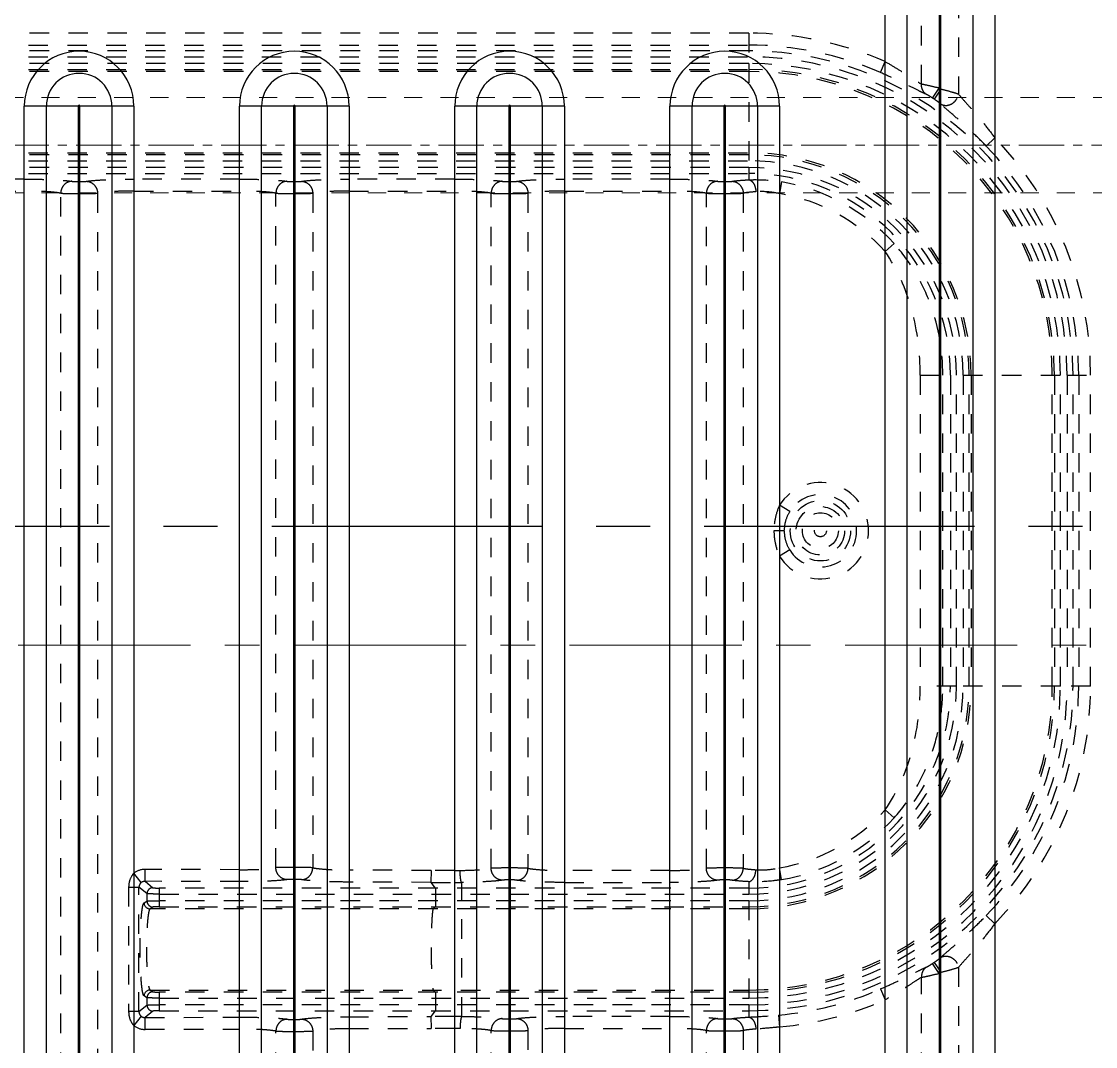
# Model space of a CAD drawing. Header units: millimetres. Extents: x -941 to 1421, y -11614 to -3210.
# Drawn here: x 22.1 to 112.4, y -3752.3 to -3666.2 of the extents above; entities that cross this region are included whole.
import ezdxf

# ---------------------------------------------------------------- set-up
doc = ezdxf.new("R2010")
doc.units = ezdxf.units.MM
doc.header["$LTSCALE"] = 16.335
doc.linetypes.add('CENTER', pattern=[0.6, 0.375, -0.075, 0.075, -0.075])
doc.linetypes.add('HIDDEN', pattern=[0.2, 0.1, -0.1])
doc.layers.get('0').update_dxf_attribs({"linetype": 'CONTINUOUS'})
doc.layers.add('center', color=1, linetype='CENTER', lineweight=9)
doc.layers.add('cool', color=153, linetype='HIDDEN', lineweight=9)
doc.layers.add('DEFAULT_2', color=8, linetype='HIDDEN')

# ---------------------------------------------------------------- blocks, each defined once
blk = doc.blocks.new('12')
at = {"color": 7, "linetype": 'Continuous'}
for p, q in [((707.641, -3118.412), (707.641, -2972.687)), ((709.493, -3118.412), (709.493, -2972.687)), ((712.18, -2972.687), (712.18, -3118.412)), ((712.314, -3118.412), (712.314, -2972.687)), ((715, -2972.687), (715, -3118.412)), ((716.853, -2972.687), (716.853, -3118.412)), ((635.281, -3118.412), (635.281, -3020.927)), ((639.82, -3020.927), (635.281, -3020.927)), ((637.133, -3118.412), (637.133, -3020.927)), ((639.82, -3020.927), (639.82, -3118.412)), ((639.954, -3118.412), (639.954, -3020.927)), ((644.493, -3020.927), (639.954, -3020.927)), ((642.64, -3020.927), (642.64, -3118.412)), ((644.493, -3020.927), (644.493, -3118.412)), ((653.371, -3118.412), (653.371, -3020.927)), ((657.91, -3020.927), (653.371, -3020.927)), ((655.223, -3118.412), (655.223, -3020.927)), ((657.91, -3020.927), (657.91, -3118.412)), ((658.044, -3118.412), (658.044, -3020.927)), ((662.583, -3020.927), (658.044, -3020.927)), ((660.73, -3020.927), (660.73, -3118.412)), ((662.583, -3020.927), (662.583, -3118.412)), ((676, -3020.927), (671.461, -3020.927)), ((671.461, -3118.412), (671.461, -3020.927)), ((673.313, -3118.412), (673.313, -3020.927)), ((676, -3020.927), (676, -3118.412)), ((680.673, -3020.927), (676.134, -3020.927)), ((676.134, -3118.412), (676.134, -3020.927)), ((678.82, -3020.927), (678.82, -3118.412)), ((680.673, -3020.927), (680.673, -3118.412)), ((694.09, -3020.927), (689.551, -3020.927)), ((689.551, -3118.412), (689.551, -3020.927)), ((691.403, -3118.412), (691.403, -3020.927)), ((694.09, -3020.927), (694.09, -3118.412)), ((698.763, -3020.927), (694.224, -3020.927)), ((694.224, -3118.412), (694.224, -3020.927)), ((696.91, -3020.927), (696.91, -3118.412)), ((698.763, -3020.927), (698.763, -3118.412))]:
    blk.add_line(p, q, dxfattribs=at)
for centre, radius, start, end in [((639.887, -3020.927), 4.606, 0, 180), ((657.977, -3020.927), 4.606, 0, 180), ((676.067, -3020.927), 4.606, 0, 180), ((694.157, -3020.927), 4.606, 0, 180), ((639.887, -3020.927), 2.753, 0.00013, 179.99987), ((657.977, -3020.927), 2.753, 0.00013, 179.99987), ((676.067, -3020.927), 2.753, 0.00013, 179.99987), ((694.157, -3020.927), 2.753, 0.00013, 179.99987), ((639.887, -3020.927), 0.0669, 0, 180), ((657.977, -3020.927), 0.0669, 0, 180), ((676.067, -3020.927), 0.0669, 0, 180), ((694.157, -3020.927), 0.0669, 0, 180)]:
    blk.add_arc(centre, radius, start, end, dxfattribs=at)
at = {"layer": 'DEFAULT_2', "color": 8, "linetype": 'HIDDEN'}
for p, q in [((710.698, -3019.088), (710.698, -2972.687)), ((713.796, -2972.687), (713.796, -3019.922)), ((696.167, -3014.797), (547.427, -3014.797)), ((696.167, -3014.797), (696.167, -3016.779)), ((547.427, -3015.8), (696.167, -3015.8)), ((696.167, -3016.278), (547.427, -3016.278)), ((547.427, -3016.779), (696.167, -3016.779)), ((696.167, -3017.341), (547.427, -3017.341)), ((547.427, -3017.843), (696.167, -3017.843)), ((696.167, -3017.341), (696.167, -3025.518)), ((707.24, -3018.106), (707.641, -3017.187)), ((696.167, -3018.017), (547.427, -3018.017)), ((711.625, -3020.253), (712.18, -3019.418)), ((712.314, -3019.507), (711.755, -3020.339)), ((716.131, -3024.281), (716.853, -3023.585)), ((547.427, -3024.842), (696.167, -3024.842)), ((696.167, -3025.016), (547.427, -3025.016)), ((547.427, -3025.518), (696.167, -3025.518)), ((696.167, -3026.08), (547.427, -3026.08)), ((696.167, -3026.08), (696.167, -3027.12)), ((547.427, -3026.581), (696.167, -3026.581)), ((635.282, -3027.059), (626.403, -3027.059)), ((639.954, -3027.27), (639.82, -3027.27)), ((653.372, -3027.059), (644.492, -3027.059)), ((658.044, -3027.27), (657.91, -3027.27)), ((671.462, -3027.059), (662.582, -3027.059)), ((676.134, -3027.27), (676, -3027.27)), ((689.552, -3027.059), (680.672, -3027.059)), ((694.224, -3027.27), (694.09, -3027.27)), ((698.931, -3027.293), (698.763, -3028.281)), ((626.403, -3028.062), (635.281, -3028.062)), ((638.338, -3118.412), (638.338, -3028.247)), ((639.82, -3028.273), (639.954, -3028.273)), ((641.436, -3028.247), (641.436, -3118.412)), ((644.493, -3028.062), (653.371, -3028.062)), ((656.428, -3084.913), (656.428, -3028.247)), ((657.91, -3028.273), (658.044, -3028.273)), ((659.526, -3028.247), (659.526, -3084.918)), ((662.583, -3028.062), (671.461, -3028.062)), ((674.518, -3084.962), (674.518, -3028.247)), ((676, -3028.273), (676.134, -3028.273)), ((677.616, -3028.247), (677.616, -3084.962)), ((680.673, -3028.062), (689.551, -3028.062)), ((692.608, -3084.962), (692.608, -3028.247)), ((694.09, -3028.273), (694.224, -3028.273)), ((695.706, -3028.247), (695.706, -3084.962)), ((708.384, -3032.479), (707.641, -3033.151)), ((710.588, -3043.54), (713.627, -3043.54)), ((710.588, -3043.54), (710.588, -3069.67)), ((712.483, -3069.67), (712.483, -3043.54)), ((713.125, -3043.54), (713.125, -3069.67)), ((713.627, -3069.67), (713.627, -3043.54)), ((714.189, -3043.54), (722.365, -3043.54)), ((714.189, -3043.54), (714.189, -3069.67)), ((714.69, -3069.67), (714.69, -3043.54)), ((714.864, -3043.54), (714.864, -3069.67)), ((721.689, -3069.67), (721.689, -3043.54)), ((721.863, -3043.54), (721.863, -3069.67)), ((722.365, -3069.67), (722.365, -3043.54)), ((722.927, -3043.54), (724.909, -3043.54)), ((722.927, -3043.54), (722.927, -3069.67)), ((723.428, -3069.67), (723.428, -3043.54)), ((723.906, -3043.54), (723.906, -3069.67)), ((724.909, -3069.67), (724.909, -3043.54)), ((699.615, -3054.996), (698.763, -3054.466)), ((699.153, -3056.605), (698.292, -3056.605)), ((699.615, -3058.213), (698.763, -3058.744)), ((713.627, -3069.67), (710.588, -3069.67)), ((722.365, -3069.67), (714.189, -3069.67)), ((724.909, -3069.67), (722.927, -3069.67)), ((708.384, -3080.731), (707.641, -3080.058)), ((645.11, -3086.162), (644.493, -3085.376)), ((645.426, -3086.057), (645.43, -3085.055)), ((653.371, -3085.084), (645.43, -3085.055)), ((658.044, -3084.89), (657.91, -3084.89)), ((669.466, -3085.144), (662.583, -3085.117)), ((669.466, -3085.143), (669.462, -3086.145)), ((676.134, -3084.936), (676, -3084.936)), ((689.551, -3085.147), (680.673, -3085.147)), ((694.224, -3084.936), (694.09, -3084.936)), ((698.931, -3085.916), (698.763, -3084.928)), ((644.051, -3086.554), (644.918, -3086.554)), ((644.051, -3086.554), (644.051, -3097.005)), ((645.593, -3087.095), (644.918, -3086.554)), ((644.918, -3097.005), (644.918, -3086.554)), ((653.368, -3086.086), (645.426, -3086.057)), ((645.426, -3086.057), (646.096, -3086.594)), ((658.04, -3085.893), (657.906, -3085.892)), ((669.462, -3086.145), (662.578, -3086.12)), ((669.462, -3086.145), (669.824, -3086.628)), ((672.047, -3097.412), (672.047, -3086.147)), ((676, -3085.939), (676.134, -3085.939)), ((680.672, -3086.15), (689.552, -3086.15)), ((694.09, -3085.939), (694.224, -3085.939)), ((696.167, -3086.089), (696.167, -3087.129)), ((645.593, -3087.095), (645.593, -3087.717)), ((696.167, -3086.628), (646.622, -3086.628)), ((646.647, -3087.129), (696.167, -3087.129)), ((646.647, -3087.691), (646.647, -3087.129)), ((669.848, -3087.129), (669.848, -3087.691)), ((645.346, -3087.865), (645.593, -3087.717)), ((646.095, -3088.219), (645.848, -3088.367)), ((696.167, -3088.367), (645.848, -3088.367)), ((646.622, -3088.193), (696.167, -3088.193)), ((696.167, -3087.691), (646.647, -3087.691)), ((669.823, -3088.193), (669.649, -3088.367)), ((696.167, -3087.691), (696.167, -3095.868)), ((716.853, -3089.624), (716.131, -3088.928)), ((711.755, -3092.87), (712.314, -3093.702)), ((712.18, -3093.791), (711.625, -3092.956)), ((713.796, -3093.287), (713.796, -3118.412)), ((710.698, -3118.412), (710.698, -3094.121)), ((645.848, -3095.192), (696.167, -3095.192)), ((645.848, -3095.192), (646.095, -3095.34)), ((696.167, -3095.366), (646.622, -3095.366)), ((669.649, -3095.192), (669.823, -3095.366)), ((707.24, -3095.103), (707.641, -3096.022)), ((644.918, -3097.005), (645.593, -3096.464)), ((645.593, -3095.842), (645.346, -3095.694)), ((645.593, -3095.842), (645.593, -3096.464)), ((646.647, -3095.868), (696.167, -3095.868)), ((646.647, -3096.43), (646.647, -3095.868)), ((696.167, -3096.43), (646.647, -3096.43)), ((669.848, -3095.868), (669.848, -3096.43)), ((696.167, -3096.43), (696.167, -3097.47)), ((644.918, -3097.005), (644.051, -3097.005)), ((645.11, -3097.398), (644.493, -3098.183)), ((646.096, -3096.965), (645.426, -3097.502)), ((646.622, -3096.931), (696.167, -3096.931)), ((669.824, -3096.931), (669.462, -3097.414)), ((698.672, -3097.296), (698.763, -3098.294)), ((645.426, -3097.502), (653.368, -3097.473)), ((645.43, -3098.504), (645.426, -3097.502)), ((657.906, -3097.667), (658.04, -3097.666)), ((662.578, -3097.439), (669.462, -3097.414)), ((669.462, -3097.414), (669.466, -3098.417)), ((676.134, -3097.62), (676, -3097.62)), ((689.552, -3097.409), (680.672, -3097.409)), ((694.224, -3097.62), (694.09, -3097.62)), ((645.429, -3098.49), (653.371, -3098.49)), ((656.428, -3118.412), (656.428, -3098.646)), ((657.91, -3098.669), (658.044, -3098.669)), ((659.526, -3098.641), (659.526, -3118.412)), ((662.583, -3098.429), (669.466, -3098.421)), ((674.518, -3118.412), (674.518, -3098.597)), ((676, -3098.623), (676.134, -3098.623)), ((677.616, -3098.597), (677.616, -3118.412)), ((680.673, -3098.412), (689.551, -3098.412)), ((692.608, -3118.412), (692.608, -3098.597)), ((694.09, -3098.623), (694.224, -3098.623)), ((695.706, -3098.597), (695.706, -3118.412))]:
    blk.add_line(p, q, dxfattribs=at)
for radius in [2.537, 2.036, 1.508, 0.503]:
    blk.add_circle((702.197, -3056.605), radius, dxfattribs=at)
for centre, radius, start, end in [((696.167, -3043.54), 28.742, 66.47197, 90), ((696.167, -3043.54), 27.74, 66.47197, 90), ((696.167, -3043.54), 27.261, 0, 90), ((696.167, -3043.54), 26.76, 0, 90), ((696.167, -3043.54), 26.198, 0, 90), ((696.167, -3043.54), 25.696, 0, 90), ((696.167, -3043.54), 25.522, 0, 90), ((696.167, -3043.54), 28.953, 56.10356, 56.42217), ((696.167, -3043.54), 27.951, 56.10356, 56.42217), ((696.167, -3043.54), 28.742, 0, 43.96922), ((696.167, -3043.54), 18.698, 0, 90), ((696.167, -3043.54), 18.524, 0, 90), ((696.167, -3043.54), 27.74, 0, 43.96922), ((696.167, -3043.54), 18.022, 0, 90), ((696.167, -3043.54), 17.46, 0, 90), ((696.167, -3043.54), 16.959, 0, 90), ((696.167, -3043.54), 16.48, 42.15675, 80.34384), ((696.167, -3043.54), 15.478, 42.15675, 80.34384), ((702.197, -3056.605), 4.046, 211.91993, 148.08007), ((702.197, -3056.605), 3.042, 211.91993, 148.08007), ((696.167, -3069.67), 27.261, 270, 0), ((696.167, -3069.67), 26.76, 270, 360), ((696.167, -3069.67), 26.198, 270, 360), ((696.167, -3069.67), 25.696, 270, 0), ((696.167, -3069.67), 25.522, 270, 0), ((696.167, -3069.67), 18.698, 270, 0), ((696.167, -3069.67), 18.524, 270, 0), ((696.167, -3069.67), 18.022, 270, 0), ((696.167, -3069.67), 17.46, 270, 360), ((696.167, -3069.67), 16.959, 270, 0), ((696.167, -3069.67), 27.74, 316.03078, 0), ((696.167, -3069.67), 28.742, 316.03078, 360), ((696.167, -3069.67), 15.478, 279.65616, 317.84325), ((696.167, -3069.67), 16.48, 279.65616, 317.84325), ((645.423, -3086.561), 1.506, 89.74349, 128.12719), ((671.498, -3051.974), 33.173, 269.93612, 270.71311), ((672.047, -2380.092), 706.058, 269.790242, 269.952336), ((671.509, -3029.838), 56.312, 269.95015, 270.54741), ((645.85, -3087.864), 0.504, 180.20859, 269.78978), ((696.167, -3069.67), 27.951, 303.57783, 303.89644), ((696.167, -3069.67), 28.953, 303.57783, 303.89644), ((645.85, -3095.696), 0.504, 90.20938, 179.76957), ((696.167, -3069.67), 27.74, 275.18234, 293.52803), ((696.167, -3069.67), 28.742, 275.18234, 293.52803), ((645.423, -3096.998), 1.506, 231.8719, 270.25397), ((672.048, -3804.034), 706.624, 90.047728, 90.209692), ((671.509, -3153.719), 56.31, 89.45258, 90.04986), ((672.048, -3804.034), 705.622, 90.047728, 90.209694), ((671.498, -3131.584), 33.172, 89.28688, 90.06389)]:
    blk.add_arc(centre, radius, start, end, dxfattribs=at)
for points, knots in [([(707.641, -3017.187), (707.956, -3017.366), (708.562, -3017.724), (709.402, -3018.254), (710.102, -3018.713), (710.518, -3018.986), (710.697, -3019.088)], [0, 0, 0, 0, 0.302591, 0.585896, 0.827869, 1, 1, 1, 1]), ([(711.088, -3019.936), (710.867, -3019.842), (710.347, -3019.581), (709.467, -3019.141), (708.405, -3018.626), (707.64, -3018.28), (707.24, -3018.106)], [0, 0, 0, 0, 0.169496, 0.408789, 0.693106, 1, 1, 1, 1]), ([(711.088, -3019.936), (710.954, -3019.845), (710.739, -3019.579), (710.687, -3019.248), (710.697, -3019.088)], [0, 0, 0, 0, 0.50399, 1, 1, 1, 1]), ([(712.18, -3019.418), (711.887, -3019.342), (711.393, -3019.23), (710.898, -3019.123), (710.698, -3019.088)], [0, 0, 0, 0, 0.597811, 1, 1, 1, 1]), ([(713.796, -3019.922), (713.599, -3019.854), (713.105, -3019.714), (712.61, -3019.582), (712.314, -3019.507)], [0, 0, 0, 0, 0.405085, 1, 1, 1, 1]), ([(711.625, -3020.253), (711.521, -3020.184), (711.345, -3020.075), (711.165, -3019.969), (711.088, -3019.936)], [0, 0, 0, 0, 0.600186, 1, 1, 1, 1]), ([(712.291, -3020.74), (712.222, -3020.677), (712.044, -3020.542), (711.863, -3020.412), (711.755, -3020.339)], [0, 0, 0, 0, 0.417512, 1, 1, 1, 1]), ([(712.291, -3020.74), (712.411, -3020.818), (712.644, -3020.889), (712.967, -3020.851), (713.227, -3020.754), (713.454, -3020.585), (713.68, -3020.322), (713.775, -3020.078), (713.796, -3019.922)], [0, 0, 0, 0, 0.21466, 0.344085, 0.482838, 0.625169, 0.763578, 1, 1, 1, 1]), ([(713.796, -3019.922), (713.987, -3020.149), (714.45, -3020.659), (715.197, -3021.505), (716.025, -3022.499), (716.578, -3023.213), (716.853, -3023.585)], [0, 0, 0, 0, 0.18681, 0.432659, 0.709291, 1, 1, 1, 1]), ([(716.131, -3024.281), (715.778, -3023.915), (715.073, -3023.213), (714.025, -3022.251), (713.095, -3021.441), (712.526, -3020.956), (712.291, -3020.74)], [0, 0, 0, 0, 0.292034, 0.570914, 0.816481, 1, 1, 1, 1]), ([(635.282, -3027.059), (635.698, -3027.059), (636.496, -3027.067), (637.606, -3027.102), (638.517, -3027.156), (639.048, -3027.208), (639.264, -3027.244)], [0, 0, 0, 0, 0.313214, 0.599701, 0.835209, 1, 1, 1, 1]), ([(639.264, -3027.244), (639.149, -3027.248), (638.906, -3027.305), (638.596, -3027.533), (638.391, -3027.867), (638.341, -3028.123), (638.338, -3028.247)], [0, 0, 0, 0, 0.230879, 0.487464, 0.751872, 1, 1, 1, 1]), ([(639.264, -3027.244), (639.338, -3027.257), (639.524, -3027.265), (639.709, -3027.27), (639.82, -3027.27)], [0, 0, 0, 0, 0.40341, 1, 1, 1, 1]), ([(639.954, -3027.27), (640.065, -3027.27), (640.25, -3027.265), (640.436, -3027.257), (640.51, -3027.244)], [0, 0, 0, 0, 0.596745, 1, 1, 1, 1]), ([(640.51, -3027.244), (640.726, -3027.208), (641.256, -3027.156), (642.168, -3027.102), (643.278, -3027.067), (644.075, -3027.059), (644.492, -3027.059)], [0, 0, 0, 0, 0.164792, 0.400299, 0.686785, 1, 1, 1, 1]), ([(640.51, -3027.244), (640.625, -3027.248), (640.868, -3027.305), (641.178, -3027.533), (641.383, -3027.867), (641.433, -3028.123), (641.436, -3028.247)], [0, 0, 0, 0, 0.230886, 0.487476, 0.751881, 1, 1, 1, 1]), ([(653.372, -3027.059), (653.788, -3027.059), (654.586, -3027.067), (655.696, -3027.102), (656.607, -3027.156), (657.138, -3027.208), (657.354, -3027.244)], [0, 0, 0, 0, 0.313214, 0.599701, 0.835209, 1, 1, 1, 1]), ([(657.354, -3027.244), (657.239, -3027.248), (656.996, -3027.305), (656.686, -3027.533), (656.481, -3027.867), (656.431, -3028.123), (656.428, -3028.247)], [0, 0, 0, 0, 0.230879, 0.487464, 0.751872, 1, 1, 1, 1]), ([(657.354, -3027.244), (657.428, -3027.257), (657.614, -3027.265), (657.799, -3027.27), (657.91, -3027.27)], [0, 0, 0, 0, 0.40341, 1, 1, 1, 1]), ([(658.044, -3027.27), (658.155, -3027.27), (658.34, -3027.265), (658.526, -3027.257), (658.6, -3027.244)], [0, 0, 0, 0, 0.596745, 1, 1, 1, 1]), ([(658.6, -3027.244), (658.816, -3027.208), (659.346, -3027.156), (660.258, -3027.102), (661.368, -3027.067), (662.165, -3027.059), (662.582, -3027.059)], [0, 0, 0, 0, 0.164792, 0.400299, 0.686785, 1, 1, 1, 1]), ([(658.6, -3027.244), (658.715, -3027.248), (658.958, -3027.305), (659.268, -3027.533), (659.473, -3027.867), (659.523, -3028.123), (659.526, -3028.247)], [0, 0, 0, 0, 0.230886, 0.487476, 0.751881, 1, 1, 1, 1]), ([(671.462, -3027.059), (671.878, -3027.059), (672.676, -3027.067), (673.786, -3027.102), (674.697, -3027.156), (675.228, -3027.208), (675.444, -3027.244)], [0, 0, 0, 0, 0.313214, 0.599701, 0.835209, 1, 1, 1, 1]), ([(675.444, -3027.244), (675.329, -3027.248), (675.086, -3027.305), (674.776, -3027.533), (674.571, -3027.867), (674.521, -3028.123), (674.518, -3028.247)], [0, 0, 0, 0, 0.230879, 0.487464, 0.751872, 1, 1, 1, 1]), ([(675.444, -3027.244), (675.518, -3027.257), (675.704, -3027.265), (675.889, -3027.27), (676, -3027.27)], [0, 0, 0, 0, 0.40341, 1, 1, 1, 1]), ([(676.134, -3027.27), (676.245, -3027.27), (676.43, -3027.265), (676.616, -3027.257), (676.69, -3027.244)], [0, 0, 0, 0, 0.596745, 1, 1, 1, 1]), ([(676.69, -3027.244), (676.906, -3027.208), (677.436, -3027.156), (678.348, -3027.102), (679.458, -3027.067), (680.255, -3027.059), (680.672, -3027.059)], [0, 0, 0, 0, 0.164792, 0.400299, 0.686785, 1, 1, 1, 1]), ([(676.69, -3027.244), (676.805, -3027.248), (677.048, -3027.305), (677.358, -3027.533), (677.563, -3027.867), (677.613, -3028.123), (677.616, -3028.247)], [0, 0, 0, 0, 0.230886, 0.487476, 0.751881, 1, 1, 1, 1]), ([(689.552, -3027.059), (689.968, -3027.059), (690.766, -3027.067), (691.876, -3027.102), (692.787, -3027.156), (693.318, -3027.208), (693.534, -3027.244)], [0, 0, 0, 0, 0.313214, 0.599701, 0.835209, 1, 1, 1, 1]), ([(693.534, -3027.244), (693.419, -3027.248), (693.176, -3027.305), (692.866, -3027.533), (692.661, -3027.867), (692.611, -3028.123), (692.608, -3028.247)], [0, 0, 0, 0, 0.230879, 0.487464, 0.751872, 1, 1, 1, 1]), ([(693.534, -3027.244), (693.608, -3027.257), (693.794, -3027.265), (693.979, -3027.27), (694.09, -3027.27)], [0, 0, 0, 0, 0.40341, 1, 1, 1, 1]), ([(694.224, -3027.27), (694.335, -3027.27), (694.52, -3027.265), (694.706, -3027.257), (694.78, -3027.244)], [0, 0, 0, 0, 0.596854, 1, 1, 1, 1]), ([(694.78, -3027.244), (694.97, -3027.213), (695.433, -3027.164), (695.896, -3027.134), (696.167, -3027.12)], [0, 0, 0, 0, 0.415807, 1, 1, 1, 1]), ([(694.78, -3027.244), (694.894, -3027.248), (695.138, -3027.305), (695.448, -3027.533), (695.652, -3027.867), (695.703, -3028.123), (695.706, -3028.247)], [0, 0, 0, 0, 0.23088, 0.487468, 0.751876, 1, 1, 1, 1]), ([(696.167, -3027.12), (696.378, -3027.109), (697.302, -3027.09), (698.229, -3027.173), (698.931, -3027.293)], [0, 0, 0, 0, 0.228842, 1, 1, 1, 1]), ([(696.167, -3027.12), (696.244, -3027.127), (696.416, -3027.203), (696.607, -3027.441), (696.733, -3027.762), (696.766, -3028.002), (696.771, -3028.122)], [0, 0, 0, 0, 0.184968, 0.425781, 0.711695, 1, 1, 1, 1]), ([(638.337, -3028.247), (638.172, -3028.211), (637.765, -3028.159), (637.065, -3028.104), (636.213, -3028.07), (635.6, -3028.062), (635.281, -3028.062)], [0, 0, 0, 0, 0.165703, 0.400853, 0.687082, 1, 1, 1, 1]), ([(638.338, -3028.247), (638.535, -3028.259), (639.029, -3028.268), (639.523, -3028.273), (639.82, -3028.273)], [0, 0, 0, 0, 0.399792, 1, 1, 1, 1]), ([(639.954, -3028.273), (640.25, -3028.273), (640.744, -3028.268), (641.239, -3028.259), (641.436, -3028.247)], [0, 0, 0, 0, 0.600202, 1, 1, 1, 1]), ([(644.493, -3028.062), (644.173, -3028.062), (643.561, -3028.07), (642.709, -3028.104), (642.009, -3028.159), (641.602, -3028.211), (641.436, -3028.247)], [0, 0, 0, 0, 0.312926, 0.599149, 0.834301, 1, 1, 1, 1]), ([(656.427, -3028.247), (656.262, -3028.211), (655.855, -3028.159), (655.155, -3028.104), (654.303, -3028.07), (653.69, -3028.062), (653.371, -3028.062)], [0, 0, 0, 0, 0.165703, 0.400853, 0.687082, 1, 1, 1, 1]), ([(656.428, -3028.247), (656.625, -3028.259), (657.119, -3028.268), (657.613, -3028.273), (657.91, -3028.273)], [0, 0, 0, 0, 0.399792, 1, 1, 1, 1]), ([(658.044, -3028.273), (658.34, -3028.273), (658.834, -3028.268), (659.329, -3028.259), (659.526, -3028.247)], [0, 0, 0, 0, 0.600202, 1, 1, 1, 1]), ([(662.583, -3028.062), (662.263, -3028.062), (661.651, -3028.07), (660.799, -3028.104), (660.099, -3028.159), (659.692, -3028.211), (659.526, -3028.247)], [0, 0, 0, 0, 0.312926, 0.599149, 0.834301, 1, 1, 1, 1]), ([(674.517, -3028.247), (674.352, -3028.211), (673.945, -3028.159), (673.245, -3028.104), (672.393, -3028.07), (671.78, -3028.062), (671.461, -3028.062)], [0, 0, 0, 0, 0.165703, 0.400853, 0.687082, 1, 1, 1, 1]), ([(674.518, -3028.247), (674.715, -3028.259), (675.209, -3028.268), (675.703, -3028.273), (676, -3028.273)], [0, 0, 0, 0, 0.399792, 1, 1, 1, 1]), ([(676.134, -3028.273), (676.43, -3028.273), (676.924, -3028.268), (677.419, -3028.259), (677.616, -3028.247)], [0, 0, 0, 0, 0.600202, 1, 1, 1, 1]), ([(680.673, -3028.062), (680.353, -3028.062), (679.741, -3028.07), (678.889, -3028.104), (678.189, -3028.159), (677.782, -3028.211), (677.616, -3028.247)], [0, 0, 0, 0, 0.312926, 0.599149, 0.834301, 1, 1, 1, 1]), ([(692.607, -3028.247), (692.442, -3028.211), (692.035, -3028.159), (691.335, -3028.104), (690.483, -3028.07), (689.87, -3028.062), (689.551, -3028.062)], [0, 0, 0, 0, 0.165703, 0.400853, 0.687082, 1, 1, 1, 1]), ([(692.608, -3028.247), (692.805, -3028.259), (693.299, -3028.268), (693.793, -3028.273), (694.09, -3028.273)], [0, 0, 0, 0, 0.399792, 1, 1, 1, 1]), ([(694.224, -3028.273), (694.52, -3028.273), (695.014, -3028.268), (695.509, -3028.259), (695.706, -3028.247)], [0, 0, 0, 0, 0.600202, 1, 1, 1, 1]), ([(696.771, -3028.122), (696.563, -3028.137), (696.207, -3028.167), (695.852, -3028.215), (695.706, -3028.247)], [0, 0, 0, 0, 0.582967, 1, 1, 1, 1]), ([(698.763, -3028.281), (698.42, -3028.205), (697.756, -3028.11), (697.086, -3028.101), (696.771, -3028.122)], [0, 0, 0, 0, 0.526558, 1, 1, 1, 1]), ([(710.588, -3043.54), (710.588, -3041.689), (710.152, -3038.032), (708.661, -3034.621), (707.64, -3033.152)], [0, 0, 0, 0, 0.508477, 1, 1, 1, 1]), ([(712.483, -3043.54), (712.486, -3041.542), (711.985, -3038.511), (710.269, -3034.869), (709.067, -3033.234), (708.384, -3032.479)], [0, 0, 0, 0, 0.498144, 0.746014, 1, 1, 1, 1]), ([(698.763, -3054.466), (698.607, -3054.798), (698.367, -3055.5), (698.292, -3056.237), (698.292, -3056.605)], [0, 0, 0, 0, 0.499929, 1, 1, 1, 1]), ([(699.615, -3054.996), (699.465, -3055.236), (699.233, -3055.759), (699.152, -3056.324), (699.153, -3056.605)], [0, 0, 0, 0, 0.502644, 1, 1, 1, 1]), ([(698.292, -3056.605), (698.293, -3056.972), (698.367, -3057.709), (698.606, -3058.412), (698.763, -3058.744)], [0, 0, 0, 0, 0.500075, 1, 1, 1, 1]), ([(699.153, -3056.605), (699.152, -3056.885), (699.233, -3057.451), (699.465, -3057.973), (699.615, -3058.213)], [0, 0, 0, 0, 0.497195, 1, 1, 1, 1]), ([(707.64, -3080.058), (708.661, -3078.589), (710.152, -3075.178), (710.588, -3071.521), (710.588, -3069.67)], [0, 0, 0, 0, 0.491398, 1, 1, 1, 1]), ([(708.384, -3080.731), (709.067, -3079.975), (710.269, -3078.341), (711.554, -3075.61), (712.317, -3072.695), (712.485, -3070.686), (712.483, -3069.67)], [0, 0, 0, 0, 0.253547, 0.500956, 0.747023, 1, 1, 1, 1]), ([(644.493, -3085.376), (644.344, -3085.529), (644.12, -3085.91), (644.051, -3086.34), (644.051, -3086.554)], [0, 0, 0, 0, 0.499431, 1, 1, 1, 1]), ([(653.371, -3085.084), (653.69, -3085.085), (654.303, -3085.08), (655.155, -3085.05), (655.855, -3084.998), (656.262, -3084.949), (656.427, -3084.913)], [0, 0, 0, 0, 0.312977, 0.599228, 0.834366, 1, 1, 1, 1]), ([(657.35, -3085.916), (657.236, -3085.912), (656.993, -3085.854), (656.684, -3085.626), (656.481, -3085.292), (656.43, -3085.037), (656.427, -3084.913)], [0, 0, 0, 0, 0.230948, 0.48749, 0.751831, 1, 1, 1, 1]), ([(657.91, -3084.89), (657.613, -3084.889), (657.119, -3084.893), (656.625, -3084.901), (656.428, -3084.913)], [0, 0, 0, 0, 0.600208, 1, 1, 1, 1]), ([(659.526, -3084.918), (659.329, -3084.906), (658.834, -3084.896), (658.34, -3084.891), (658.044, -3084.89)], [0, 0, 0, 0, 0.399798, 1, 1, 1, 1]), ([(658.596, -3085.921), (658.711, -3085.918), (658.955, -3085.861), (659.266, -3085.633), (659.472, -3085.298), (659.523, -3085.042), (659.526, -3084.918)], [0, 0, 0, 0, 0.230816, 0.487447, 0.751918, 1, 1, 1, 1]), ([(659.526, -3084.918), (659.692, -3084.955), (660.099, -3085.008), (660.799, -3085.067), (661.651, -3085.105), (662.263, -3085.116), (662.583, -3085.117)], [0, 0, 0, 0, 0.165763, 0.400928, 0.687131, 1, 1, 1, 1]), ([(671.91, -3085.145), (672.434, -3085.138), (673.161, -3085.116), (674.029, -3085.04), (674.375, -3084.993), (674.518, -3084.962)], [0, 0, 0, 0, 0.60042, 0.833, 1, 1, 1, 1]), ([(672.047, -3086.147), (672.036, -3086.142), (672.016, -3086.11), (671.994, -3086.048), (671.972, -3085.95), (671.942, -3085.765), (671.919, -3085.492), (671.912, -3085.263), (671.91, -3085.145)], [0, 0, 0, 0, 0.035856, 0.100758, 0.198909, 0.327727, 0.651936, 1, 1, 1, 1]), ([(676, -3084.936), (675.703, -3084.936), (675.209, -3084.941), (674.715, -3084.95), (674.518, -3084.962)], [0, 0, 0, 0, 0.600202, 1, 1, 1, 1]), ([(675.444, -3085.965), (675.329, -3085.961), (675.085, -3085.904), (674.776, -3085.676), (674.571, -3085.342), (674.521, -3085.086), (674.518, -3084.962)], [0, 0, 0, 0, 0.230885, 0.487473, 0.751878, 1, 1, 1, 1]), ([(677.616, -3084.962), (677.419, -3084.95), (676.924, -3084.941), (676.43, -3084.936), (676.134, -3084.936)], [0, 0, 0, 0, 0.399792, 1, 1, 1, 1]), ([(676.69, -3085.965), (676.804, -3085.961), (677.048, -3085.904), (677.357, -3085.676), (677.562, -3085.342), (677.613, -3085.086), (677.616, -3084.962)], [0, 0, 0, 0, 0.230879, 0.487464, 0.751872, 1, 1, 1, 1]), ([(677.616, -3084.962), (677.782, -3084.998), (678.189, -3085.05), (678.889, -3085.105), (679.741, -3085.139), (680.353, -3085.147), (680.673, -3085.147)], [0, 0, 0, 0, 0.165703, 0.400853, 0.687082, 1, 1, 1, 1]), ([(689.551, -3085.147), (689.87, -3085.147), (690.483, -3085.139), (691.335, -3085.105), (692.035, -3085.05), (692.442, -3084.998), (692.607, -3084.962)], [0, 0, 0, 0, 0.312926, 0.599149, 0.834301, 1, 1, 1, 1]), ([(693.534, -3085.965), (693.419, -3085.961), (693.175, -3085.904), (692.866, -3085.676), (692.661, -3085.342), (692.611, -3085.086), (692.607, -3084.962)], [0, 0, 0, 0, 0.230886, 0.487476, 0.751881, 1, 1, 1, 1]), ([(694.09, -3084.936), (693.793, -3084.936), (693.299, -3084.941), (692.805, -3084.95), (692.608, -3084.962)], [0, 0, 0, 0, 0.600202, 1, 1, 1, 1]), ([(695.706, -3084.962), (695.509, -3084.95), (695.014, -3084.941), (694.52, -3084.936), (694.224, -3084.936)], [0, 0, 0, 0, 0.399792, 1, 1, 1, 1]), ([(694.78, -3085.965), (694.894, -3085.961), (695.138, -3085.904), (695.447, -3085.676), (695.652, -3085.342), (695.703, -3085.086), (695.706, -3084.962)], [0, 0, 0, 0, 0.230879, 0.487464, 0.751872, 1, 1, 1, 1]), ([(695.706, -3084.962), (695.852, -3084.994), (696.207, -3085.042), (696.563, -3085.072), (696.771, -3085.087)], [0, 0, 0, 0, 0.416911, 1, 1, 1, 1]), ([(696.167, -3086.089), (696.244, -3086.082), (696.417, -3086.005), (696.608, -3085.767), (696.733, -3085.446), (696.767, -3085.207), (696.771, -3085.087)], [0, 0, 0, 0, 0.185859, 0.427302, 0.712951, 1, 1, 1, 1]), ([(696.771, -3085.087), (697.086, -3085.108), (697.756, -3085.099), (698.42, -3085.004), (698.763, -3084.928)], [0, 0, 0, 0, 0.473449, 1, 1, 1, 1]), ([(645.11, -3086.162), (645.05, -3086.208), (644.952, -3086.328), (644.917, -3086.48), (644.918, -3086.554)], [0, 0, 0, 0, 0.507169, 1, 1, 1, 1]), ([(657.35, -3085.916), (657.134, -3085.951), (656.604, -3086.001), (655.692, -3086.052), (654.582, -3086.083), (653.785, -3086.088), (653.368, -3086.086)], [0, 0, 0, 0, 0.164756, 0.400259, 0.686762, 1, 1, 1, 1]), ([(657.906, -3085.892), (657.795, -3085.892), (657.61, -3085.896), (657.424, -3085.904), (657.35, -3085.916)], [0, 0, 0, 0, 0.596796, 1, 1, 1, 1]), ([(658.596, -3085.921), (658.522, -3085.908), (658.336, -3085.899), (658.151, -3085.893), (658.04, -3085.893)], [0, 0, 0, 0, 0.403456, 1, 1, 1, 1]), ([(662.578, -3086.12), (662.162, -3086.118), (661.364, -3086.107), (660.254, -3086.069), (659.342, -3086.011), (658.812, -3085.957), (658.596, -3085.921)], [0, 0, 0, 0, 0.313191, 0.599662, 0.835175, 1, 1, 1, 1]), ([(675.444, -3085.965), (675.258, -3085.996), (674.807, -3086.043), (674.034, -3086.095), (673.088, -3086.131), (672.406, -3086.144), (672.047, -3086.147)], [0, 0, 0, 0, 0.166168, 0.398971, 0.683189, 1, 1, 1, 1]), ([(676, -3085.939), (675.889, -3085.939), (675.704, -3085.944), (675.518, -3085.953), (675.444, -3085.965)], [0, 0, 0, 0, 0.596745, 1, 1, 1, 1]), ([(676.69, -3085.965), (676.616, -3085.953), (676.43, -3085.944), (676.245, -3085.939), (676.134, -3085.939)], [0, 0, 0, 0, 0.40341, 1, 1, 1, 1]), ([(680.672, -3086.15), (680.255, -3086.15), (679.458, -3086.142), (678.348, -3086.107), (677.436, -3086.053), (676.906, -3086.001), (676.69, -3085.965)], [0, 0, 0, 0, 0.313214, 0.599701, 0.835209, 1, 1, 1, 1]), ([(693.534, -3085.965), (693.318, -3086.001), (692.787, -3086.053), (691.876, -3086.107), (690.766, -3086.142), (689.968, -3086.15), (689.552, -3086.15)], [0, 0, 0, 0, 0.164792, 0.400299, 0.686785, 1, 1, 1, 1]), ([(694.09, -3085.939), (693.979, -3085.939), (693.794, -3085.944), (693.608, -3085.953), (693.534, -3085.965)], [0, 0, 0, 0, 0.596745, 1, 1, 1, 1]), ([(694.78, -3085.965), (694.706, -3085.953), (694.52, -3085.944), (694.335, -3085.939), (694.224, -3085.939)], [0, 0, 0, 0, 0.403306, 1, 1, 1, 1]), ([(696.167, -3086.089), (695.896, -3086.075), (695.433, -3086.045), (694.97, -3085.997), (694.78, -3085.965)], [0, 0, 0, 0, 0.584197, 1, 1, 1, 1]), ([(698.931, -3085.916), (698.689, -3085.958), (697.774, -3086.087), (696.845, -3086.123), (696.167, -3086.089)], [0, 0, 0, 0, 0.265232, 1, 1, 1, 1]), ([(646.096, -3086.594), (645.968, -3086.594), (645.702, -3086.702), (645.594, -3086.967), (645.593, -3087.095)], [0, 0, 0, 0, 0.499757, 1, 1, 1, 1]), ([(646.647, -3087.129), (646.52, -3087.129), (646.283, -3087.128), (646.001, -3087.122), (645.812, -3087.115), (645.71, -3087.11), (645.64, -3087.103), (645.604, -3087.1), (645.593, -3087.095)], [0, 0, 0, 0, 0.360083, 0.674987, 0.80067, 0.89898, 0.96613, 1, 1, 1, 1]), ([(646.096, -3086.594), (646.1, -3086.598), (646.119, -3086.602), (646.153, -3086.609), (646.205, -3086.614), (646.299, -3086.621), (646.44, -3086.626), (646.559, -3086.628), (646.622, -3086.628)], [0, 0, 0, 0, 0.035445, 0.103018, 0.201069, 0.32654, 0.641206, 1, 1, 1, 1]), ([(646.647, -3087.129), (646.647, -3087.065), (646.646, -3086.952), (646.642, -3086.819), (646.637, -3086.733), (646.633, -3086.685), (646.628, -3086.651), (646.626, -3086.633), (646.622, -3086.628)], [0, 0, 0, 0, 0.381572, 0.677631, 0.795088, 0.8938, 0.964501, 1, 1, 1, 1]), ([(669.824, -3086.628), (669.827, -3086.632), (669.829, -3086.649), (669.834, -3086.681), (669.838, -3086.729), (669.843, -3086.819), (669.847, -3086.954), (669.848, -3087.068), (669.848, -3087.129)], [0, 0, 0, 0, 0.032093, 0.097184, 0.193507, 0.318059, 0.634086, 1, 1, 1, 1]), ([(645.346, -3095.694), (645.332, -3095.684), (645.307, -3095.647), (645.259, -3095.53), (645.209, -3095.299), (645.157, -3094.93), (645.111, -3094.447), (645.072, -3093.869), (645.033, -3092.969), (645.014, -3091.779), (645.033, -3090.59), (645.072, -3089.69), (645.111, -3089.112), (645.157, -3088.629), (645.209, -3088.261), (645.259, -3088.029), (645.307, -3087.912), (645.332, -3087.875), (645.346, -3087.865)], [0, 0, 0, 0, 0.006419, 0.016339, 0.04805, 0.095851, 0.158003, 0.232234, 0.315998, 0.50001, 0.684021, 0.767782, 0.84201, 0.904158, 0.951956, 0.983661, 0.993581, 1, 1, 1, 1]), ([(645.848, -3088.367), (645.835, -3088.375), (645.811, -3088.406), (645.768, -3088.508), (645.722, -3088.712), (645.674, -3089.034), (645.631, -3089.455), (645.595, -3089.959), (645.559, -3090.743), (645.542, -3091.78), (645.559, -3092.817), (645.595, -3093.601), (645.631, -3094.105), (645.674, -3094.526), (645.722, -3094.847), (645.768, -3095.051), (645.811, -3095.153), (645.835, -3095.185), (645.848, -3095.192)], [0, 0, 0, 0, 0.006364, 0.016408, 0.048537, 0.096364, 0.158407, 0.232577, 0.316246, 0.500019, 0.683786, 0.767459, 0.841615, 0.903653, 0.951473, 0.98358, 0.99363, 1, 1, 1, 1]), ([(645.593, -3087.717), (645.604, -3087.713), (645.64, -3087.711), (645.71, -3087.706), (645.812, -3087.702), (646.001, -3087.697), (646.283, -3087.693), (646.52, -3087.691), (646.647, -3087.691)], [0, 0, 0, 0, 0.03364, 0.100714, 0.199021, 0.324742, 0.639773, 1, 1, 1, 1]), ([(645.593, -3087.717), (645.594, -3087.845), (645.701, -3088.111), (645.967, -3088.218), (646.095, -3088.219)], [0, 0, 0, 0, 0.50043, 1, 1, 1, 1]), ([(646.622, -3088.193), (646.559, -3088.193), (646.44, -3088.194), (646.299, -3088.199), (646.204, -3088.204), (646.153, -3088.208), (646.119, -3088.213), (646.1, -3088.215), (646.095, -3088.219)], [0, 0, 0, 0, 0.359312, 0.674419, 0.800016, 0.898073, 0.965406, 1, 1, 1, 1]), ([(646.622, -3088.193), (646.626, -3088.189), (646.628, -3088.171), (646.633, -3088.139), (646.637, -3088.091), (646.642, -3088.005), (646.646, -3087.871), (646.647, -3087.756), (646.647, -3087.691)], [0, 0, 0, 0, 0.032727, 0.101459, 0.19899, 0.315838, 0.614095, 1, 1, 1, 1]), ([(669.649, -3088.367), (669.641, -3088.376), (669.629, -3088.409), (669.613, -3088.471), (669.598, -3088.564), (669.575, -3088.744), (669.551, -3089.035), (669.526, -3089.455), (669.506, -3089.959), (669.491, -3090.529), (669.482, -3091.143), (669.48, -3091.565), (669.48, -3091.78)], [0, 0, 0, 0, 0.010646, 0.029605, 0.057046, 0.092868, 0.188349, 0.312841, 0.461845, 0.63012, 0.811856, 1, 1, 1, 1]), ([(669.848, -3087.691), (669.848, -3087.753), (669.847, -3087.869), (669.843, -3088.005), (669.838, -3088.095), (669.834, -3088.143), (669.829, -3088.173), (669.827, -3088.19), (669.823, -3088.193)], [0, 0, 0, 0, 0.369466, 0.687398, 0.81184, 0.907195, 0.970454, 1, 1, 1, 1]), ([(712.291, -3092.469), (712.526, -3092.253), (713.095, -3091.768), (714.025, -3090.958), (715.073, -3089.996), (715.778, -3089.295), (716.131, -3088.928)], [0, 0, 0, 0, 0.18352, 0.429086, 0.707967, 1, 1, 1, 1]), ([(716.853, -3089.624), (716.578, -3089.996), (716.025, -3090.71), (715.197, -3091.705), (714.45, -3092.55), (713.987, -3093.06), (713.796, -3093.287)], [0, 0, 0, 0, 0.290727, 0.567373, 0.813211, 1, 1, 1, 1]), ([(669.48, -3091.78), (669.48, -3091.994), (669.482, -3092.416), (669.491, -3093.031), (669.506, -3093.6), (669.526, -3094.104), (669.551, -3094.524), (669.575, -3094.815), (669.598, -3094.995), (669.613, -3095.088), (669.629, -3095.15), (669.641, -3095.183), (669.649, -3095.192)], [0, 0, 0, 0, 0.188144, 0.36988, 0.538155, 0.687159, 0.811651, 0.907132, 0.942954, 0.970395, 0.989354, 1, 1, 1, 1]), ([(711.755, -3092.87), (711.863, -3092.797), (712.044, -3092.667), (712.222, -3092.532), (712.291, -3092.469)], [0, 0, 0, 0, 0.58243, 1, 1, 1, 1]), ([(712.291, -3092.469), (712.411, -3092.391), (712.644, -3092.32), (712.967, -3092.358), (713.227, -3092.455), (713.454, -3092.624), (713.68, -3092.888), (713.775, -3093.131), (713.796, -3093.287)], [0, 0, 0, 0, 0.214658, 0.344084, 0.482836, 0.625168, 0.763577, 1, 1, 1, 1]), ([(707.24, -3095.103), (707.64, -3094.929), (708.405, -3094.583), (709.467, -3094.068), (710.347, -3093.628), (710.867, -3093.367), (711.088, -3093.273)], [0, 0, 0, 0, 0.306903, 0.591238, 0.8305, 1, 1, 1, 1]), ([(711.088, -3093.273), (710.962, -3093.359), (710.744, -3093.618), (710.687, -3093.951), (710.698, -3094.121)], [0, 0, 0, 0, 0.472763, 1, 1, 1, 1]), ([(710.698, -3094.121), (710.899, -3094.089), (711.393, -3093.977), (711.887, -3093.868), (712.18, -3093.791)], [0, 0, 0, 0, 0.402059, 1, 1, 1, 1]), ([(711.088, -3093.273), (711.165, -3093.24), (711.345, -3093.134), (711.521, -3093.025), (711.625, -3092.956)], [0, 0, 0, 0, 0.400044, 1, 1, 1, 1]), ([(712.314, -3093.702), (712.61, -3093.627), (713.105, -3093.495), (713.599, -3093.355), (713.796, -3093.287)], [0, 0, 0, 0, 0.5948, 1, 1, 1, 1]), ([(710.697, -3094.121), (710.518, -3094.223), (710.102, -3094.496), (709.402, -3094.955), (708.562, -3095.485), (707.956, -3095.843), (707.641, -3096.022)], [0, 0, 0, 0, 0.172128, 0.4141, 0.697408, 1, 1, 1, 1]), ([(646.095, -3095.34), (645.967, -3095.341), (645.701, -3095.448), (645.594, -3095.714), (645.593, -3095.842)], [0, 0, 0, 0, 0.499569, 1, 1, 1, 1]), ([(646.095, -3095.34), (646.1, -3095.344), (646.119, -3095.346), (646.153, -3095.351), (646.204, -3095.355), (646.299, -3095.361), (646.44, -3095.365), (646.559, -3095.366), (646.622, -3095.366)], [0, 0, 0, 0, 0.034584, 0.101927, 0.199995, 0.325593, 0.640693, 1, 1, 1, 1]), ([(646.647, -3095.868), (646.647, -3095.803), (646.646, -3095.688), (646.642, -3095.554), (646.637, -3095.468), (646.633, -3095.42), (646.628, -3095.388), (646.626, -3095.37), (646.622, -3095.366)], [0, 0, 0, 0, 0.385906, 0.684162, 0.80101, 0.898542, 0.967273, 1, 1, 1, 1]), ([(669.823, -3095.366), (669.827, -3095.369), (669.829, -3095.386), (669.834, -3095.416), (669.838, -3095.464), (669.843, -3095.554), (669.847, -3095.69), (669.848, -3095.806), (669.848, -3095.868)], [0, 0, 0, 0, 0.029546, 0.092805, 0.18816, 0.312602, 0.630534, 1, 1, 1, 1]), ([(646.647, -3095.868), (646.52, -3095.868), (646.283, -3095.867), (646.001, -3095.862), (645.812, -3095.857), (645.71, -3095.853), (645.64, -3095.848), (645.604, -3095.846), (645.593, -3095.842)], [0, 0, 0, 0, 0.360227, 0.675258, 0.800978, 0.899286, 0.966363, 1, 1, 1, 1]), ([(645.593, -3096.464), (645.604, -3096.459), (645.64, -3096.456), (645.71, -3096.449), (645.812, -3096.444), (646.001, -3096.437), (646.283, -3096.431), (646.52, -3096.43), (646.647, -3096.43)], [0, 0, 0, 0, 0.033873, 0.101019, 0.199328, 0.325013, 0.639917, 1, 1, 1, 1]), ([(645.593, -3096.464), (645.594, -3096.592), (645.702, -3096.857), (645.968, -3096.965), (646.096, -3096.965)], [0, 0, 0, 0, 0.500243, 1, 1, 1, 1]), ([(646.622, -3096.931), (646.626, -3096.926), (646.628, -3096.908), (646.633, -3096.874), (646.637, -3096.826), (646.642, -3096.741), (646.646, -3096.607), (646.647, -3096.494), (646.647, -3096.43)], [0, 0, 0, 0, 0.035499, 0.1062, 0.204913, 0.322369, 0.618429, 1, 1, 1, 1]), ([(669.848, -3096.43), (669.848, -3096.491), (669.847, -3096.605), (669.843, -3096.741), (669.838, -3096.83), (669.834, -3096.878), (669.829, -3096.91), (669.827, -3096.927), (669.824, -3096.931)], [0, 0, 0, 0, 0.365914, 0.681941, 0.806493, 0.902816, 0.967907, 1, 1, 1, 1]), ([(644.051, -3097.005), (644.051, -3097.219), (644.12, -3097.649), (644.344, -3098.03), (644.493, -3098.183)], [0, 0, 0, 0, 0.500525, 1, 1, 1, 1]), ([(644.918, -3097.005), (644.917, -3097.079), (644.952, -3097.231), (645.05, -3097.351), (645.11, -3097.398)], [0, 0, 0, 0, 0.492941, 1, 1, 1, 1]), ([(646.622, -3096.931), (646.559, -3096.931), (646.441, -3096.933), (646.3, -3096.938), (646.205, -3096.945), (646.154, -3096.951), (646.119, -3096.957), (646.1, -3096.961), (646.096, -3096.965)], [0, 0, 0, 0, 0.358591, 0.672544, 0.798198, 0.896643, 0.964469, 1, 1, 1, 1]), ([(696.167, -3097.47), (696.355, -3097.46), (697.191, -3097.414), (698.026, -3097.354), (698.672, -3097.296)], [0, 0, 0, 0, 0.225062, 1, 1, 1, 1]), ([(653.368, -3097.473), (653.784, -3097.471), (654.582, -3097.476), (655.692, -3097.507), (656.604, -3097.558), (657.134, -3097.608), (657.35, -3097.643)], [0, 0, 0, 0, 0.313238, 0.599742, 0.835244, 1, 1, 1, 1]), ([(657.35, -3097.643), (657.236, -3097.647), (656.993, -3097.705), (656.685, -3097.933), (656.481, -3098.267), (656.431, -3098.522), (656.428, -3098.646)], [0, 0, 0, 0, 0.230941, 0.487478, 0.751822, 1, 1, 1, 1]), ([(657.35, -3097.643), (657.424, -3097.655), (657.61, -3097.663), (657.795, -3097.667), (657.906, -3097.667)], [0, 0, 0, 0, 0.403359, 1, 1, 1, 1]), ([(658.04, -3097.666), (658.151, -3097.666), (658.336, -3097.66), (658.522, -3097.651), (658.596, -3097.639)], [0, 0, 0, 0, 0.596699, 1, 1, 1, 1]), ([(658.596, -3097.639), (658.812, -3097.602), (659.342, -3097.548), (660.254, -3097.49), (661.364, -3097.452), (662.162, -3097.441), (662.578, -3097.439)], [0, 0, 0, 0, 0.164826, 0.400338, 0.686809, 1, 1, 1, 1]), ([(658.596, -3097.639), (658.711, -3097.642), (658.955, -3097.698), (659.266, -3097.926), (659.472, -3098.261), (659.523, -3098.517), (659.526, -3098.641)], [0, 0, 0, 0, 0.230823, 0.487459, 0.751928, 1, 1, 1, 1]), ([(672.047, -3097.412), (672.036, -3097.418), (672.016, -3097.449), (671.994, -3097.512), (671.971, -3097.611), (671.942, -3097.797), (671.919, -3098.069), (671.912, -3098.297), (671.91, -3098.415)], [0, 0, 0, 0, 0.036185, 0.10171, 0.200608, 0.330018, 0.654054, 1, 1, 1, 1]), ([(672.047, -3097.412), (672.406, -3097.415), (673.088, -3097.428), (674.034, -3097.465), (674.807, -3097.516), (675.258, -3097.563), (675.444, -3097.594)], [0, 0, 0, 0, 0.316811, 0.601029, 0.833832, 1, 1, 1, 1]), ([(675.444, -3097.594), (675.329, -3097.598), (675.086, -3097.655), (674.776, -3097.883), (674.571, -3098.217), (674.521, -3098.473), (674.518, -3098.597)], [0, 0, 0, 0, 0.230879, 0.487464, 0.751872, 1, 1, 1, 1]), ([(675.444, -3097.594), (675.518, -3097.607), (675.704, -3097.615), (675.889, -3097.62), (676, -3097.62)], [0, 0, 0, 0, 0.40341, 1, 1, 1, 1]), ([(676.134, -3097.62), (676.245, -3097.62), (676.43, -3097.615), (676.616, -3097.607), (676.69, -3097.594)], [0, 0, 0, 0, 0.596745, 1, 1, 1, 1]), ([(676.69, -3097.594), (676.906, -3097.558), (677.436, -3097.506), (678.348, -3097.452), (679.458, -3097.417), (680.255, -3097.409), (680.672, -3097.409)], [0, 0, 0, 0, 0.164792, 0.400299, 0.686785, 1, 1, 1, 1]), ([(676.69, -3097.594), (676.805, -3097.598), (677.048, -3097.655), (677.358, -3097.883), (677.563, -3098.217), (677.613, -3098.473), (677.616, -3098.597)], [0, 0, 0, 0, 0.230886, 0.487476, 0.751881, 1, 1, 1, 1]), ([(689.552, -3097.409), (689.968, -3097.409), (690.766, -3097.417), (691.876, -3097.452), (692.787, -3097.506), (693.318, -3097.558), (693.534, -3097.594)], [0, 0, 0, 0, 0.313214, 0.599701, 0.835209, 1, 1, 1, 1]), ([(693.534, -3097.594), (693.419, -3097.598), (693.176, -3097.655), (692.866, -3097.883), (692.661, -3098.217), (692.611, -3098.473), (692.608, -3098.597)], [0, 0, 0, 0, 0.230879, 0.487464, 0.751872, 1, 1, 1, 1]), ([(693.534, -3097.594), (693.608, -3097.607), (693.794, -3097.615), (693.979, -3097.62), (694.09, -3097.62)], [0, 0, 0, 0, 0.40341, 1, 1, 1, 1]), ([(694.224, -3097.62), (694.335, -3097.62), (694.52, -3097.615), (694.706, -3097.607), (694.78, -3097.594)], [0, 0, 0, 0, 0.596854, 1, 1, 1, 1]), ([(694.78, -3097.594), (694.97, -3097.563), (695.433, -3097.514), (695.896, -3097.484), (696.167, -3097.47)], [0, 0, 0, 0, 0.4158, 1, 1, 1, 1]), ([(694.78, -3097.594), (694.894, -3097.598), (695.138, -3097.655), (695.448, -3097.883), (695.653, -3098.217), (695.703, -3098.473), (695.706, -3098.597)], [0, 0, 0, 0, 0.23088, 0.48747, 0.751878, 1, 1, 1, 1]), ([(696.167, -3097.47), (696.244, -3097.477), (696.416, -3097.553), (696.607, -3097.791), (696.733, -3098.112), (696.767, -3098.352), (696.771, -3098.472)], [0, 0, 0, 0, 0.185083, 0.425977, 0.711858, 1, 1, 1, 1]), ([(698.763, -3098.294), (698.586, -3098.315), (697.923, -3098.387), (697.258, -3098.439), (696.771, -3098.472)], [0, 0, 0, 0, 0.267458, 1, 1, 1, 1]), ([(656.427, -3098.646), (656.262, -3098.611), (655.855, -3098.561), (655.155, -3098.509), (654.303, -3098.479), (653.69, -3098.474), (653.371, -3098.475)], [0, 0, 0, 0, 0.165637, 0.400774, 0.68703, 1, 1, 1, 1]), ([(656.428, -3098.646), (656.625, -3098.658), (657.119, -3098.666), (657.613, -3098.67), (657.91, -3098.669)], [0, 0, 0, 0, 0.399786, 1, 1, 1, 1]), ([(658.044, -3098.669), (658.34, -3098.668), (658.834, -3098.663), (659.329, -3098.654), (659.526, -3098.641)], [0, 0, 0, 0, 0.600196, 1, 1, 1, 1]), ([(662.583, -3098.442), (662.263, -3098.443), (661.651, -3098.454), (660.799, -3098.492), (660.099, -3098.551), (659.692, -3098.604), (659.526, -3098.641)], [0, 0, 0, 0, 0.312876, 0.599075, 0.834241, 1, 1, 1, 1]), ([(674.518, -3098.597), (674.375, -3098.566), (674.029, -3098.519), (673.161, -3098.444), (672.434, -3098.421), (671.91, -3098.415)], [0, 0, 0, 0, 0.167004, 0.399582, 1, 1, 1, 1]), ([(674.518, -3098.597), (674.715, -3098.609), (675.209, -3098.618), (675.703, -3098.623), (676, -3098.623)], [0, 0, 0, 0, 0.399792, 1, 1, 1, 1]), ([(676.134, -3098.623), (676.43, -3098.623), (676.924, -3098.618), (677.419, -3098.609), (677.616, -3098.597)], [0, 0, 0, 0, 0.600202, 1, 1, 1, 1]), ([(680.673, -3098.412), (680.353, -3098.412), (679.741, -3098.42), (678.889, -3098.454), (678.189, -3098.509), (677.782, -3098.561), (677.616, -3098.597)], [0, 0, 0, 0, 0.312926, 0.599149, 0.834301, 1, 1, 1, 1]), ([(692.607, -3098.597), (692.442, -3098.561), (692.035, -3098.509), (691.335, -3098.454), (690.483, -3098.42), (689.87, -3098.412), (689.551, -3098.412)], [0, 0, 0, 0, 0.165703, 0.400853, 0.687082, 1, 1, 1, 1]), ([(692.608, -3098.597), (692.805, -3098.609), (693.299, -3098.618), (693.793, -3098.623), (694.09, -3098.623)], [0, 0, 0, 0, 0.399792, 1, 1, 1, 1]), ([(694.224, -3098.623), (694.52, -3098.623), (695.014, -3098.618), (695.509, -3098.609), (695.706, -3098.597)], [0, 0, 0, 0, 0.600202, 1, 1, 1, 1]), ([(696.771, -3098.472), (696.563, -3098.487), (696.207, -3098.517), (695.852, -3098.565), (695.706, -3098.597)], [0, 0, 0, 0, 0.583094, 1, 1, 1, 1])]:
    blk.add_open_spline(points, degree=3, knots=knots, dxfattribs=at)
for points in [[(671.461, -3085.145), (670.796, -3085.145), (670.131, -3085.146), (669.466, -3085.144)], [(645.426, -3086.057), (645.315, -3086.055), (645.198, -3086.094), (645.11, -3086.162)], [(645.11, -3097.398), (645.198, -3097.466), (645.315, -3097.504), (645.426, -3097.502)]]:
    blk.add_open_spline(points, degree=3, dxfattribs=at)
blk = doc.blocks.new('147')
at = {"layer": 'cool', "ltscale": 0.932966}
for p, q in [((229.566, -3849.566), (-211.774, -3849.566)), ((229.566, -3857.566), (-211.774, -3857.566))]:
    blk.add_line(p, q, dxfattribs=at)
at = {"layer": 'cool', "color": 1, "linetype": 'CENTER', "ltscale": 0.621977}
blk.add_line((243.896, -3853.566), (-226.104, -3853.566), dxfattribs=at)

msp = doc.modelspace()

# ---------------------------------------------------------------- linework, layer by layer
at = {"color": 1, "linetype": 'CENTER', "ltscale": 3.708617}
msp.add_line((-211.265, -3708.566), (229.057, -3708.566), dxfattribs=at)
at = {"layer": 'center', "color": 1, "linetype": 'CENTER', "ltscale": 2.363514}
msp.add_line((-256.104, -3718.566), (273.896, -3718.566), dxfattribs=at)

# ---------------------------------------------------------------- block references
for name, p in [('12', (-612.901, -652.359)), ('147', (0, 177))]:
    msp.add_blockref(name, p)

doc.saveas('drawing.dxf')
